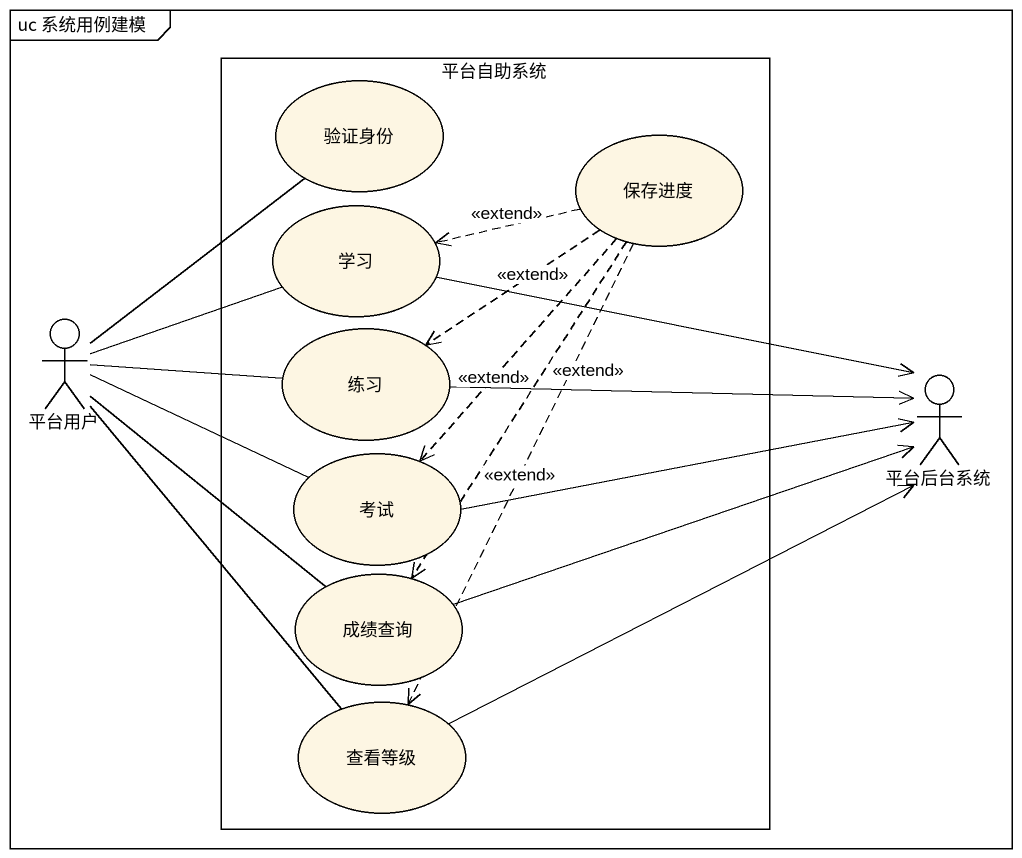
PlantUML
@startuml
mainframe uc 系统用例建模
rectangle 平台自助系统 {
  usecase 验证身份
  usecase 保存进度
  usecase 学习
  usecase 练习
  usecase 考试
  usecase 成绩查询
  usecase 查看等级
}
actor 平台用户
actor 平台后台系统
保存进度 .left.> 学习 : <<extend>>
保存进度 ..> 练习 : <<extend>>
保存进度 ..> 考试 : <<extend>>
保存进度 ..> 成绩查询 : <<extend>>
保存进度 ..> 查看等级 : <<extend>>
平台用户 -up- 验证身份
平台用户 -right- 学习
平台用户 -right- 练习
平台用户 -right- 考试
平台用户 -- 查看等级
平台后台系统 <-left- 学习
平台后台系统 <-left- 练习
平台后台系统 <-left- 考试
成绩查询 -up- 平台用户
成绩查询 -right-> 平台后台系统
查看等级 -right-> 平台后台系统
@enduml
